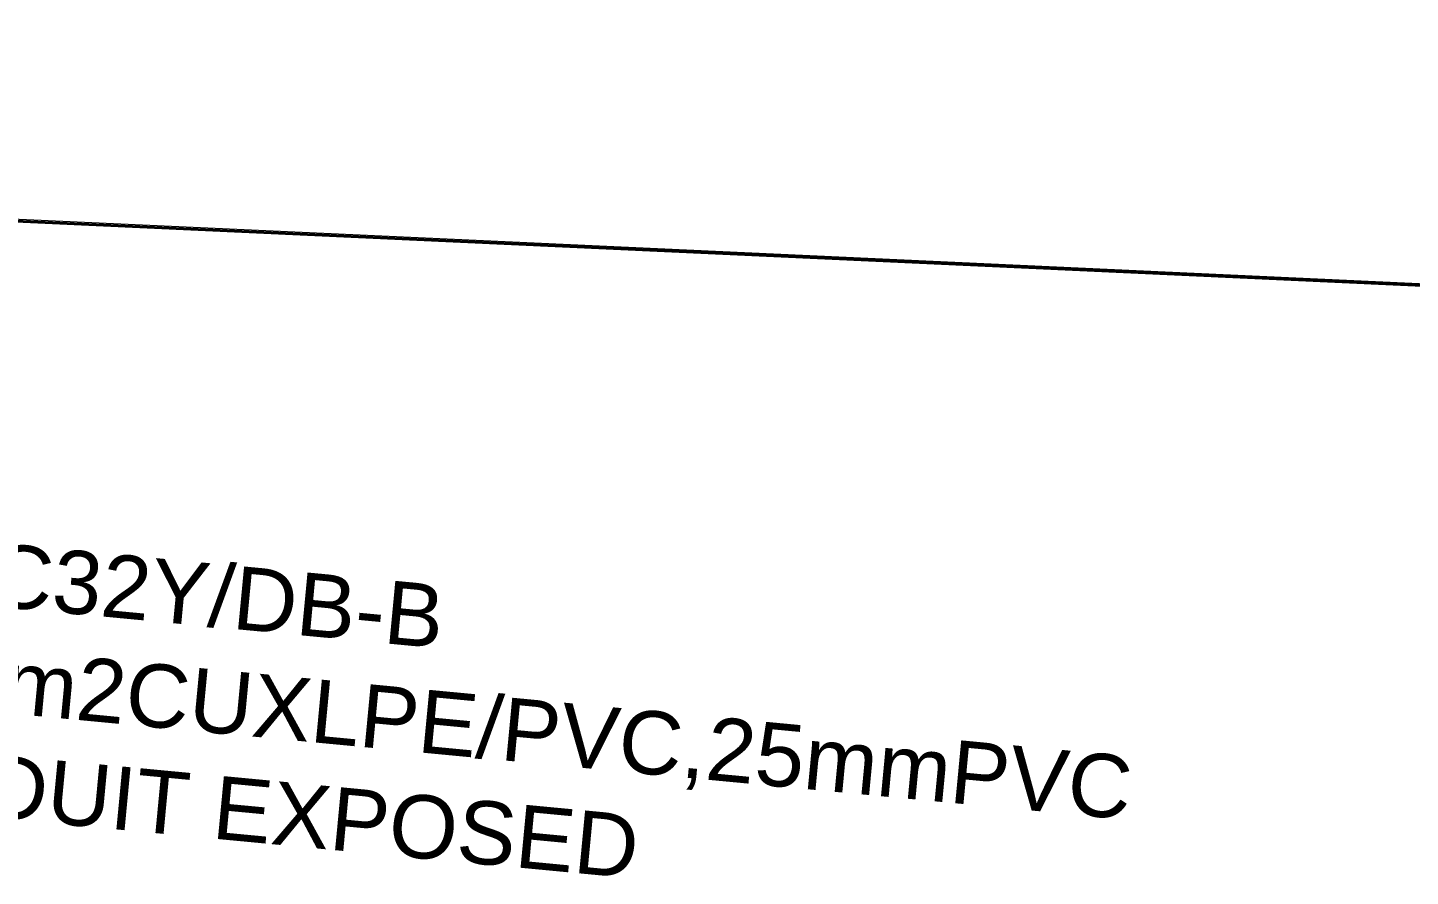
# Model space of a CAD drawing. Header units: inches. Extents: x 3955 to 4125, y 4886 to 4983.
# Drawn here: x 4018.969 to 4020.021, y 4921.959 to 4922.604 of the extents above; entities that cross this region are included whole.
import ezdxf

# ---------------------------------------------------------------- set-up
doc = ezdxf.new("R2010")
doc.units = ezdxf.units.IN
doc.header["$MEASUREMENT"] = 0
doc.linetypes.add('ACAD_ISO03W100', pattern=[30, 12, -18])
doc.linetypes.add('HIDDEN', pattern=[0.375, 0.25, -0.125])
doc.layers.get('0').update_dxf_attribs({"lineweight": 35})
doc.layers.add('E-LEADER', color=30, linetype='Continuous')
doc.layers.add('E-TEXT', color=2, linetype='Continuous')
doc.layers.add('HA', color=252, linetype='Continuous', lineweight=18)
doc.layers.add('walls', color=7, linetype='Continuous', lineweight=40)
doc.styles.get("Standard").update_dxf_attribs({"font": 'arial.ttf'})

# ---------------------------------------------------------------- blocks, each defined once
blk = doc.blocks.new('*U9')
blk.add_line((233, 512.3), (309.4, 559.6))
blk.add_lwpolyline([(309.4, 559.6, 0, 96, 0), (174.8, 461.8, 96, 96, 0)], format="xyseb")
at = {"linetype": 'HIDDEN', "ltscale": 0.2}
blk.add_arc((581.3, 44), 583, 117.8068, 184.3237, dxfattribs=at)
blk = doc.blocks.new('A$C606D7A20')
at = {"layer": 'HA', "linetype": 'ACAD_ISO03W100'}
blk.add_lwpolyline([(10.58891, -16.28534), (0, -15.79874), (0, 0), (31.54099, 0)], dxfattribs=at)
at = {"layer": 'walls', "ltscale": 2.5}
blk.add_line((10.29771, -16.27298), (-0.00012, -15.80035), dxfattribs=at)
at = {"layer": 'E-LEADER', "xscale": -0.001, "yscale": 0.0009999999999999998, "zscale": 0.001, "rotation": 154.6367582058759}
blk.add_blockref('*U9', (4.34513, -15.67892), dxfattribs=at)
at = {"layer": 'E-TEXT', "insert": (4.33958, -16.44717, 0), "char_height": 0.0480602, "attachment_point": 7, "rotation": 354.57795}
blk.add_mtext_dynamic_manual_height_columns('20A,C32Y/DB-B\\P3*4mm2CUXLPE/PVC,25mmPVC CONDUIT EXPOSED', width=0.8333528, gutter_width=12.5, heights=[0.22794], dxfattribs=at)

msp = doc.modelspace()

# ---------------------------------------------------------------- block references
msp.add_blockref('A$C606D7A20', (4014.4456, 4938.4649))

doc.saveas('drawing.dxf')
